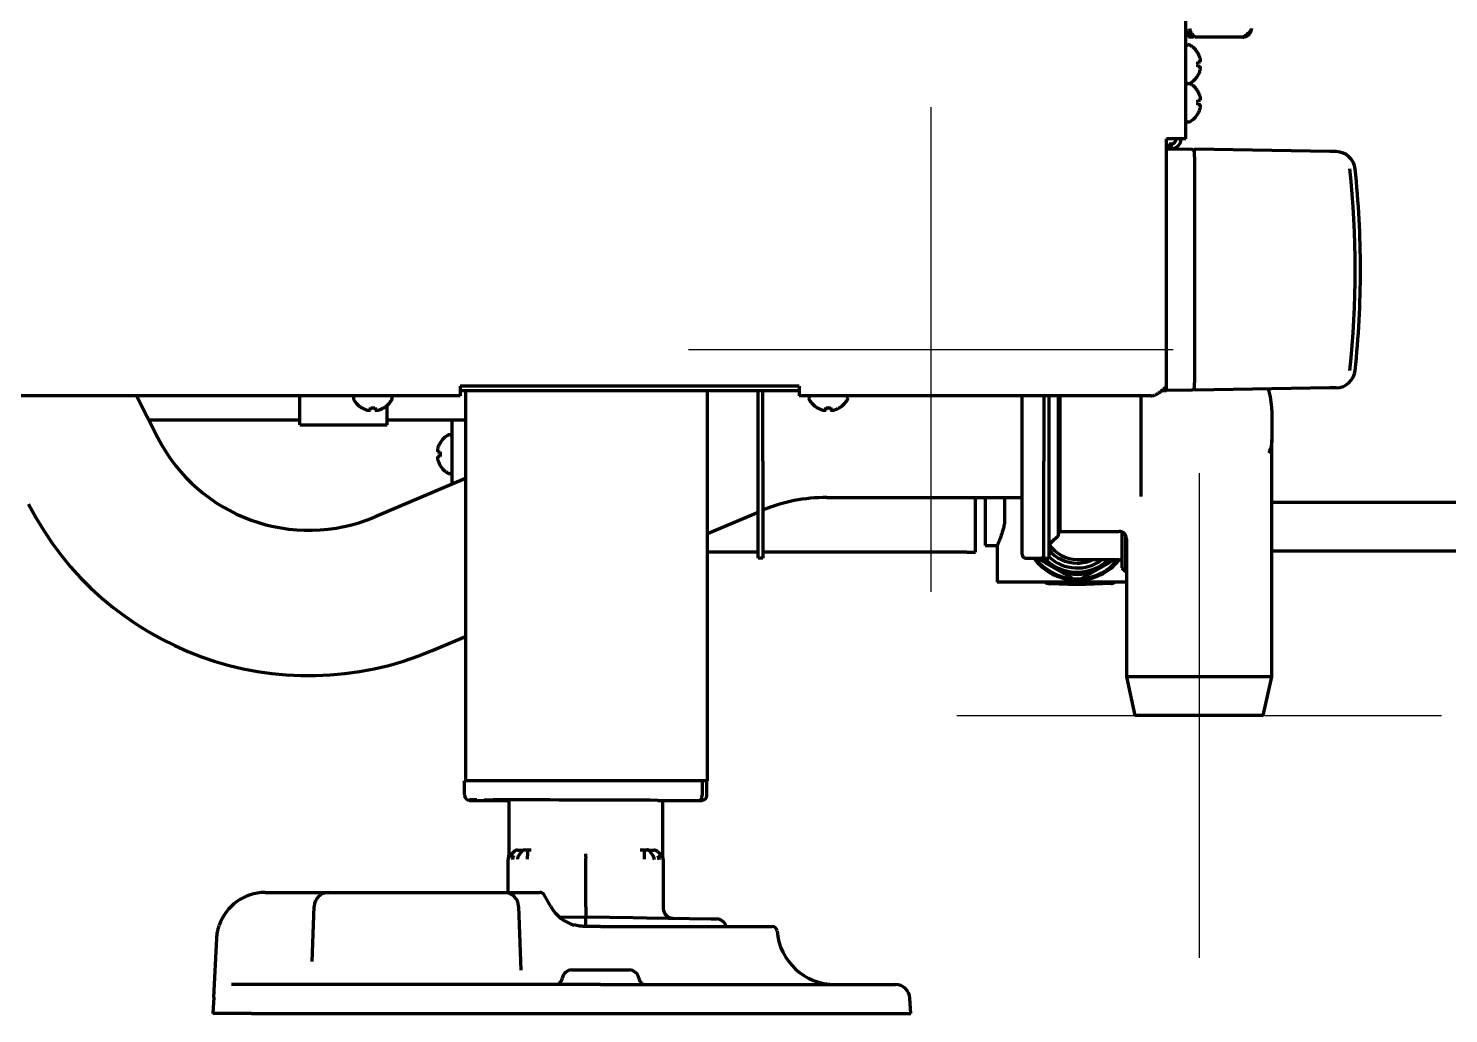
# Model space of a CAD drawing. Header units: inches. Extents: x -3022 to 7311, y 343 to 5680.
# Drawn here: x 1776.1 to 2069.1, y 2076.8 to 2280.1 of the extents above; entities that cross this region are included whole.
import ezdxf

# ---------------------------------------------------------------- set-up
doc = ezdxf.new("R2010")
doc.units = ezdxf.units.IN

# ---------------------------------------------------------------- blocks, each defined once
blk = doc.blocks.new('A$C0B5A562A')
at = {"color": 6}
for p, q in [((0, 50), (0, -50)), ((-50, 0), (50, 0))]:
    blk.add_line(p, q, dxfattribs=at)
blk = doc.blocks.new('A$C29D5572B')
at = {"color": 1}
for p, q in [((0, 50), (0, -50)), ((-50, 0), (50, 0))]:
    blk.add_line(p, q, dxfattribs=at)
blk = doc.blocks.new('A$C0F8E2EAE')
blk.add_blockref('A$C29D5572B', (0, 0))

msp = doc.modelspace()

# ---------------------------------------------------------------- linework, layer by layer
at = {"linetype": 'Continuous', "lineweight": 70}
for p, q in [((2014.96, 2257.29), (2014.96, 3908.79)), ((2015.46, 2279.09), (2015.46, 2278.29)), ((2015.46, 2279.09), (2015.6, 2279.09)), ((2016.46, 2278.29), (2015.46, 2278.29)), ((2026.66, 2278.29), (2016.76, 2278.29)), ((2015.56, 2276.69), (2015.36, 2276.69)), ((2017.4, 2274.99), (2017.44, 2274.99)), ((2015.36, 2268.69), (2015.56, 2268.69)), ((2015.76, 2268.74), (2015.75, 2268.74)), ((2017.44, 2270.39), (2017.4, 2270.39)), ((2017.4, 2267.09), (2017.44, 2267.09)), ((2017.44, 2262.49), (2017.4, 2262.49)), ((2015.36, 2260.79), (2015.56, 2260.79)), ((2010.96, 2206.29), (2010.96, 2257.29)), ((2012.96, 2257.29), (2010.96, 2257.29)), ((2014.96, 2257.29), (2012.96, 2257.29)), ((2011.46, 2255.29), (2010.95, 2255.29)), ((2016.22, 2255.08), (2010.96, 2255.17)), ((2011.46, 2256.29), (2011.96, 2256.29)), ((2011.46, 2255.29), (2011.46, 2256.29)), ((2011.46, 2255.29), (2011.96, 2255.29)), ((2011.96, 2255.29), (2011.96, 2256.29)), ((2016.71, 2254.79), (2016.66, 2254.79)), ((2044.62, 2254.68), (2016.71, 2255.17)), ((2016.71, 2253.57), (2016.71, 2255.17)), ((2016.71, 2253.57), (2016.71, 2207.02)), ((2045.96, 2254.66), (2044.62, 2254.68)), ((2016.71, 2205.42), (2016.71, 2207.02)), ((1865.16, 2204.29), (1041.16, 2204.29)), ((1802.81, 2195.6), (1798.37, 2204.29)), ((1832.11, 2200.29), (1832.11, 2204.29)), ((1843.16, 2203.89), (1843.16, 2203.69)), ((1851.16, 2203.69), (1851.16, 2203.89)), ((1935.15, 2205.29), (1865.15, 2205.29)), ((1865.16, 2206.29), (1865.16, 2204.29)), ((1935.16, 2206.29), (1865.16, 2206.29)), ((1866.26, 2205.29), (1866.26, 2124.79)), ((1916.26, 2124.79), (1916.26, 2205.29)), ((1926.66, 2190.79), (1926.66, 2205.29)), ((1927.66, 2190.79), (1927.66, 2205.29)), ((1935.16, 2206.29), (1935.16, 2204.29)), ((2007.76, 2204.29), (1935.16, 2204.29)), ((1937.16, 2203.89), (1937.16, 2203.69)), ((1945.16, 2203.69), (1945.16, 2203.89)), ((1981.16, 2171.54), (1981.16, 2204.29)), ((1985.66, 2204.29), (1985.66, 2190.79)), ((1986.66, 2204.29), (1986.66, 2190.79)), ((1988.66, 2175.82), (1988.66, 2204.29)), ((1988.91, 2204.29), (1988.91, 2176.04)), ((2005.66, 2204.29), (2005.66, 2183.52)), ((2010.96, 2205.29), (2009.85, 2205.29)), ((2010.96, 2205.29), (2010.96, 2206.28)), ((2010.96, 2205.42), (2010.96, 2206.12)), ((2010.96, 2205.42), (2016.22, 2205.51)), ((2016.66, 2205.79), (2016.71, 2205.79)), ((2044.62, 2205.9), (2016.71, 2205.42)), ((2045.96, 2205.93), (2044.62, 2205.9)), ((1844.86, 2201.81), (1844.86, 2201.85)), ((1849.46, 2201.85), (1849.46, 2201.81)), ((1850.11, 2200.29), (1850.11, 2202.29)), ((1938.86, 2201.81), (1938.86, 2201.85)), ((1943.46, 2201.85), (1943.46, 2201.81)), ((2032.66, 2201.29), (2032.66, 2195.29)), ((1803.05, 2199.29), (1832.11, 2199.29)), ((1832.11, 2198.29), (1832.11, 2200.29)), ((1832.11, 2198.29), (1850.11, 2198.29)), ((1850.11, 2198.29), (1850.11, 2200.29)), ((1850.11, 2199.29), (1863.05, 2199.29)), ((1863.51, 2186.05), (1863.51, 2199.32)), ((1863.11, 2196.24), (1862.91, 2196.24)), ((2032.66, 2146.29), (2032.66, 2195.27)), ((1861.03, 2194.54), (1861.06, 2194.54)), ((1861.06, 2189.94), (1861.03, 2189.94)), ((1926.66, 2170.79), (1926.66, 2190.79)), ((1927.66, 2190.79), (1927.66, 2170.79)), ((1985.66, 2170.79), (1985.66, 2190.79)), ((1986.66, 2190.79), (1986.66, 2170.79)), ((1866.26, 2187.22), (1847.67, 2179.32)), ((1862.91, 2188.24), (1863.11, 2188.24)), ((1940.84, 2183.29), (1981.16, 2183.29)), ((1971.51, 2171.99), (1971.51, 2183.29)), ((1973.51, 2183.29), (1973.51, 2180.84)), ((1977.51, 2183.29), (1977.51, 2177.97)), ((1916.26, 2175.87), (1926.66, 2180.29)), ((1973.51, 2180.84), (1973.51, 2173.39)), ((2079.31, 2182.29), (2032.66, 2182.29)), ((1988.66, 2175.98), (1988.91, 2176.04)), ((1988.91, 2176.29), (2001.16, 2176.29)), ((2001.71, 2176.19), (2001.71, 2168.79)), ((2002.51, 2175.45), (2002.51, 2167.99)), ((2002.66, 2174.79), (2002.66, 2146.29)), ((1926.66, 2171.99), (1916.26, 2171.99)), ((1969.71, 2171.99), (1927.66, 2171.99)), ((1969.71, 2171.99), (1971.51, 2171.99)), ((1973.51, 2173.39), (1976.05, 2173.39)), ((1976.01, 2173.49), (1976.01, 2165.79)), ((2032.66, 2172.29), (2079.31, 2172.29)), ((1927.66, 2170.79), (1926.66, 2170.79)), ((1981.91, 2170.79), (1984.91, 2170.79)), ((1985.66, 2170.79), (1986.66, 2170.79)), ((1986.19, 2169.68), (1989.07, 2168.02)), ((1992.51, 2170.49), (2001.21, 2170.49)), ((1995.94, 2168.02), (1998.82, 2169.68)), ((2001.71, 2168.79), (2002.51, 2167.99)), ((1991.51, 2165.79), (1976.01, 2165.79)), ((1990.51, 2165.79), (1990.51, 2165.59)), ((1991.51, 2165.79), (1991.51, 2165.59)), ((1993.51, 2165.79), (1991.51, 2165.79)), ((1993.51, 2165.59), (1993.51, 2165.79)), ((2002.66, 2165.79), (1993.51, 2165.79)), ((1994.51, 2165.79), (1994.51, 2165.59)), ((2002.51, 2167.99), (2002.66, 2167.99)), ((1992.51, 2165.29), (1986.92, 2165.49)), ((1991.51, 2165.59), (1990.51, 2165.59)), ((1993.51, 2165.59), (1991.51, 2165.59)), ((1992.51, 2165.29), (1992.51, 2165.59)), ((1999.54, 2165.54), (1992.51, 2165.29)), ((1994.51, 2165.59), (1993.51, 2165.59)), ((1859.4, 2151.71), (1866.26, 2154.62)), ((2002.66, 2146.29), (2004.41, 2138.29)), ((2032.66, 2146.29), (2002.66, 2146.29)), ((2030.91, 2138.29), (2032.66, 2146.29)), ((2030.91, 2138.29), (2004.41, 2138.29)), ((1866.11, 2124.79), (1866.26, 2124.79)), ((1866.11, 2121.94), (1866.11, 2124.79)), ((1868.06, 2124.79), (1866.26, 2124.79)), ((1914.46, 2124.79), (1868.06, 2124.79)), ((1916.26, 2124.79), (1914.46, 2124.79)), ((1915.15, 2124.79), (1915.15, 2121.79)), ((1915.15, 2124.79), (1915.15, 2121.79)), ((1916.11, 2121.8), (1916.11, 2124.79)), ((1866.11, 2121.94), (1866.11, 2121.8)), ((1867.54, 2120.79), (1867.77, 2120.79)), ((1867.77, 2120.79), (1875.23, 2120.79)), ((1867.77, 2120.79), (1875.23, 2120.79)), ((1875.23, 2120.88), (1875.23, 2109.1)), ((1905.96, 2120.79), (1914.44, 2120.79)), ((1905.96, 2120.79), (1914.44, 2120.79)), ((1906.98, 2109.1), (1906.98, 2120.79)), ((1914.45, 2120.79), (1914.67, 2120.79)), ((1876.32, 2110.25), (1875.39, 2109.3)), ((1877.02, 2110.55), (1877.33, 2110.55)), ((1877.87, 2110.27), (1877.22, 2109.33)), ((1877.33, 2110.55), (1878.36, 2110.57)), ((1879.09, 2110.58), (1879.86, 2110.6)), ((1879.09, 2110.29), (1879.09, 2109.35)), ((1902.36, 2110.6), (1903.12, 2110.58)), ((1903.13, 2110.29), (1903.13, 2109.35)), ((1903.85, 2110.57), (1904.89, 2110.55)), ((1904.34, 2110.27), (1904.99, 2109.33)), ((1904.89, 2110.55), (1905.2, 2110.55)), ((1905.89, 2110.25), (1906.82, 2109.3)), ((1875.11, 2101.79), (1875.11, 2108.6)), ((1891.11, 2098.79), (1891.11, 2108.85)), ((1905, 2109.33), (1904.99, 2109.33)), ((1907.11, 2108.6), (1907.11, 2098.48)), ((1824.96, 2101.79), (1829.84, 2101.79)), ((1829.84, 2101.79), (1838.05, 2101.79)), ((1838.05, 2101.79), (1843.55, 2101.79)), ((1843.55, 2101.79), (1868.76, 2101.79)), ((1868.76, 2101.79), (1874.26, 2101.79)), ((1874.26, 2101.79), (1880.25, 2101.79)), ((1880.25, 2101.79), (1881.66, 2101.79)), ((1883.59, 2099.38), (1882.53, 2101.28)), ((1834.66, 2087.53), (1835.06, 2098.9)), ((1877.26, 2098.9), (1877.72, 2085.78)), ((1883.87, 2098.89), (1883.59, 2099.38)), ((1885.67, 2096.7), (1891, 2096.79)), ((1891, 2096.79), (1891.11, 2096.79)), ((1891.11, 2096.79), (1891.21, 2096.79)), ((1891.21, 2096.79), (1900.9, 2096.62)), ((1900.9, 2096.62), (1903.66, 2096.57)), ((1903.66, 2096.57), (1916.96, 2096.34)), ((1916.96, 2096.34), (1918.13, 2096.32)), ((1894.16, 2094.79), (1890.85, 2094.79)), ((1894.16, 2094.79), (1929.58, 2094.79)), ((1814.33, 2080.17), (1814.97, 2092.32)), ((1888.25, 2085.79), (1900.06, 2085.79)), ((1822.31, 2082.79), (1817.99, 2082.79)), ((1894.16, 2082.79), (1822.31, 2082.79)), ((1894.16, 2082.79), (1955, 2082.79)), ((1814.33, 2080.17), (1814.16, 2076.79)), ((1958.16, 2076.79), (1957.99, 2079.95)), ((1822.15, 2076.79), (1814.16, 2076.79)), ((1822.15, 2076.79), (1894.16, 2076.79)), ((1894.16, 2076.79), (1958.16, 2076.79))]:
    msp.add_line(p, q, dxfattribs=at)
for centre, radius, start, end in [((2015.36, 2276.29), 0.4, 90, 180), ((2015.56, 2276.29), 0.4, 59.6988, 90), ((2013.34, 2272.49), 4.8, 31.5837, 59.6988), ((2013.66, 2272.69), 3.78, 0.0035, 7.6041), ((2013.66, 2272.69), 3.78, 352.3959, 359.9965), ((2015.36, 2269.09), 0.4, 180, 270), ((2015.36, 2268.39), 0.4, 118.9561, 180), ((2015.56, 2269.09), 0.4, 270, 300.3012), ((2013.34, 2272.89), 4.8, 300.3012, 328.4186), ((2013.34, 2264.59), 4.8, 31.5837, 59.6988), ((2013.66, 2264.79), 3.78, 0.0035, 7.6041), ((2013.34, 2264.99), 4.8, 300.3012, 328.4186), ((2013.66, 2264.79), 3.78, 352.3959, 359.9965), ((2015.36, 2261.19), 0.4, 180, 270), ((2015.56, 2261.19), 0.4, 270, 300.3012), ((2011.96, 2257.29), 2, 270, 0), ((2011.96, 2257.29), 1, 270, 0), ((2016.21, 2254.58), 0.5, 0, 89), ((2045.89, 2250.66), 4, 5.987, 89), ((1851.71, 2230.29), 199.25, 0, 5.987), ((1851.71, 2230.29), 199.25, 354.013, 0), ((2045.89, 2209.93), 4, 271, 354.013), ((1843.56, 2203.89), 0.4, 90, 180), ((1850.76, 2203.89), 0.4, 0, 90), ((1937.56, 2203.89), 0.4, 90, 180), ((1944.76, 2203.89), 0.4, 0, 90), ((2016.21, 2206.01), 0.5, 271, 0), ((2018.66, 2201.29), 14, 0, 18.2798), ((1843.56, 2203.69), 0.4, 180, 210.3012), ((1847.36, 2205.91), 4.8, 210.3012, 238.4186), ((1847.16, 2205.59), 3.78, 262.3959, 269.9965), ((1847.16, 2205.59), 3.78, 270.0035, 277.6041), ((1846.96, 2205.91), 4.8, 301.5837, 329.6988), ((1850.76, 2203.69), 0.4, 329.6988, 0), ((1937.56, 2203.69), 0.4, 180, 210.3012), ((1941.36, 2205.91), 4.8, 210.3012, 238.4186), ((1941.16, 2205.59), 3.78, 262.3959, 269.9965), ((1941.16, 2205.59), 3.78, 270.0035, 277.6041), ((1940.96, 2205.91), 4.8, 301.5837, 329.6988), ((1944.76, 2203.69), 0.4, 329.6988, 0), ((1833.98, 2211.53), 35, 207.0721, 293.0255), ((1865.13, 2192.04), 4.8, 120.3012, 148.4186), ((1862.91, 2195.84), 0.4, 90, 120.3012), ((1863.11, 2195.84), 0.4, 0, 90), ((1864.81, 2192.24), 3.78, 172.3959, 179.9965), ((1864.81, 2192.24), 3.78, 180.0035, 187.6041), ((1865.13, 2192.44), 4.8, 211.5837, 239.6988), ((1862.91, 2188.64), 0.4, 239.6988, 270), ((1863.11, 2188.64), 0.4, 270, 0), ((1940.84, 2148.29), 35, 90, 112.1286), ((1833.98, 2211.53), 65, 207.0721, 293.0255), ((1992.97, 2168.55), 8, 126.1436, 143.1317), ((1987.66, 2175.82), 1, 306.1436, 0), ((2001.16, 2174.79), 1.5, 359.9468, 90.6469), ((1981.91, 2171.54), 0.75, 180, 270), ((1984.91, 2171.54), 0.75, 270, 0), ((1992.51, 2177.29), 7.55, 219.2063, 270), ((1992.51, 2177.29), 6.8, 212.6306, 270), ((1992.51, 2177.29), 11.05, 216.2756, 322.0144), ((1992.51, 2177.29), 10.8, 217.003, 265.4744), ((1992.51, 2177.29), 9.89, 220.9901, 230.3074), ((1992.51, 2177.29), 9.65, 221.535, 315.1969), ((1992.51, 2177.29), 9.4, 221.5856, 313.6612), ((1992.51, 2177.29), 8.55, 226.8281, 307.3106), ((1992.51, 2177.29), 7.55, 270, 295.7569), ((1992.51, 2177.29), 10.8, 274.5256, 320.9766), ((1992.51, 2177.29), 9.89, 309.6926, 316.5692), ((2001.21, 2169.99), 0.5, 0, 90), ((1987.01, 2167.99), 2.5, 241.3332, 268), ((1992.51, 2177.29), 9.89, 249.6926, 290.3074), ((1992.51, 2177.29), 10.8, 265.4744, 274.5256), ((1999.51, 2166.54), 1, 272, 311.8365), ((1877.03, 2109.55), 1, 91, 135.5), ((1876.11, 2108.6), 1, 135.5, 180), ((1873.23, 2109.46), 2, 344.3099, 0.04), ((1906.11, 2108.6), 1, 0, 44.5), ((1824.96, 2091.79), 10, 90, 161.5533), ((1838.05, 2098.79), 3, 90, 178), ((1874.26, 2098.79), 3, 2, 90), ((1881.66, 2100.79), 1, 29.22, 90), ((1890.85, 2102.79), 8, 209.22, 254.6843), ((1909.11, 2098.48), 2, 180, 269), ((1918.09, 2094.32), 2, 13.6323, 89), ((1929.58, 2093.79), 1, 4.4117, 90), ((1942.54, 2094.79), 12, 184.4117, 270), ((1884.79, 2084.29), 1.5, 270, 351.7868), ((1888.25, 2083.79), 2, 90, 171.7868), ((1900.06, 2083.79), 2, 8.2132, 90), ((1903.53, 2084.29), 1.5, 188.2132, 270), ((1955, 2079.79), 3, 3, 90)]:
    msp.add_arc(centre, radius, start, end, dxfattribs=at)
for centre, major_axis, ratio, start_param, end_param in [((1852.13, 2230.29), (0, -197.77), 0.999848, 1.465422, 1.67617), ((1867.11, 2121.8), (1, 0), 0.999995, 3.141593, 4.709304), ((1914.44, 2121.79), (0, 1), 0.707107, 3.141593, 4.712389), ((1914.44, 2121.79), (0, 1), 0.707107, 3.141593, 4.712389), ((1915.11, 2121.8), (1, 0), 0.999995, 4.715474, 6.283185), ((1868.6, 2120.79), (-1.5, 0), 0.003085, 0.00001, 0.785408), ((1868.6, 2120.93), (-1.5, 0), 0.003085, 4.712399, 5.977528), ((1891.11, 2120.79), (-21, 0.06), 0.003085, 3.927, 6.996876), ((1913.61, 2120.79), (1.5, 0), 0.003085, 5.497778, 6.283176), ((1903.1, 2109.58), (-0.017, -1), 0.01745, 2.356346, 3.141594), ((1905.18, 2109.55), (0, 1), 1, 5.48906, 6.265732), ((1876.69, 2108.61), (0.01, -1), 0.707088, 3.925849, 4.70425), ((1904.49, 2108.63), (-0.017, -1), 0.707053, 1.583129, 2.362365), ((1905.52, 2108.61), (-0.01, -1), 0.707088, 1.578072, 2.357338)]:
    msp.add_ellipse(centre, major_axis=major_axis, ratio=ratio, start_param=start_param, end_param=end_param, dxfattribs=at)
for points, knots in [([(2016.76, 2278.29), (2016.64, 2278.37), (2016.52, 2278.44), (2016.29, 2278.59), (2016.18, 2278.67), (2015.96, 2278.82), (2015.86, 2278.89), (2015.66, 2279.04), (2015.57, 2279.12), (2015.4, 2279.27), (2015.33, 2279.34), (2015.2, 2279.49), (2015.14, 2279.57), (2015.05, 2279.72), (2015.02, 2279.79), (2014.97, 2279.94), (2014.96, 2280.02), (2014.96, 2280.09)], [0, 0, 0, 0, 0.125, 0.125, 0.25, 0.25, 0.375, 0.375, 0.5, 0.5, 0.625, 0.625, 0.75, 0.75, 0.875, 0.875, 1, 1, 1, 1]), ([(2017.4, 2273.19), (2017.53, 2273.19), (2017.64, 2273.19), (2017.77, 2273.19), (2017.81, 2273.19), (2017.89, 2273.19), (2017.92, 2273.19), (2017.95, 2273.19)], [0, 0, 0, 0, 0.5, 0.5, 0.75, 0.75, 1, 1, 1, 1]), ([(2017.4, 2270.39), (2017.53, 2270.59), (2017.64, 2270.8), (2017.77, 2271.13), (2017.81, 2271.24), (2017.89, 2271.46), (2017.92, 2271.58), (2017.95, 2271.69)], [0, 0, 0, 0, 0.5, 0.5, 0.75, 0.75, 1, 1, 1, 1]), ([(2017.4, 2265.29), (2017.53, 2265.29), (2017.64, 2265.29), (2017.77, 2265.29), (2017.81, 2265.29), (2017.89, 2265.29), (2017.92, 2265.29), (2017.95, 2265.29)], [0, 0, 0, 0, 0.5, 0.5, 0.75, 0.75, 1, 1, 1, 1]), ([(2017.4, 2262.49), (2017.53, 2262.69), (2017.64, 2262.9), (2017.77, 2263.23), (2017.81, 2263.34), (2017.89, 2263.56), (2017.92, 2263.68), (2017.95, 2263.79)], [0, 0, 0, 0, 0.5, 0.5, 0.75, 0.75, 1, 1, 1, 1]), ([(2010.95, 2255.56), (2010.96, 2255.56), (2010.99, 2255.53), (2011.06, 2255.46), (2011.16, 2255.39), (2011.26, 2255.33), (2011.36, 2255.3), (2011.42, 2255.29), (2011.46, 2255.29)], [0, 0, 0, 0, 0.008259, 0.206607, 0.404956, 0.603304, 0.801652, 1, 1, 1, 1]), ([(1844.86, 2201.85), (1845.06, 2201.72), (1845.27, 2201.61), (1845.6, 2201.48), (1845.71, 2201.43), (1845.93, 2201.36), (1846.04, 2201.33), (1846.16, 2201.3)], [0, 0, 0, 0, 0.5, 0.5, 0.75, 0.75, 1, 1, 1, 1]), ([(1847.66, 2201.85), (1847.66, 2201.72), (1847.66, 2201.61), (1847.66, 2201.48), (1847.66, 2201.43), (1847.66, 2201.36), (1847.66, 2201.33), (1847.66, 2201.3)], [0, 0, 0, 0, 0.5, 0.5, 0.75, 0.75, 1, 1, 1, 1]), ([(1938.86, 2201.85), (1939.06, 2201.72), (1939.27, 2201.61), (1939.6, 2201.48), (1939.71, 2201.43), (1939.93, 2201.36), (1940.04, 2201.33), (1940.16, 2201.3)], [0, 0, 0, 0, 0.5, 0.5, 0.75, 0.75, 1, 1, 1, 1]), ([(1941.66, 2201.85), (1941.66, 2201.72), (1941.66, 2201.61), (1941.66, 2201.48), (1941.66, 2201.43), (1941.66, 2201.36), (1941.66, 2201.33), (1941.66, 2201.3)], [0, 0, 0, 0, 0.5, 0.5, 0.75, 0.75, 1, 1, 1, 1]), ([(2032.66, 2195.29), (2032.66, 2195.28), (2032.66, 2195.27), (2032.66, 2195.24), (2032.66, 2195.22), (2032.66, 2195.2), (2032.66, 2195.17), (2032.66, 2195.16), (2032.66, 2195.14), (2032.66, 2195.13), (2032.66, 2195.11), (2032.66, 2195.09), (2032.66, 2195.06), (2032.66, 2195.04), (2032.66, 2195.02), (2032.65, 2194.99), (2032.65, 2194.94), (2032.65, 2194.87), (2032.65, 2194.78), (2032.64, 2194.69), (2032.64, 2194.6), (2032.63, 2194.51), (2032.63, 2194.42), (2032.62, 2194.33), (2032.61, 2194.24), (2032.6, 2194.15), (2032.58, 2193.98), (2032.54, 2193.74), (2032.48, 2193.43), (2032.39, 2193.12), (2032.27, 2192.83), (2032.17, 2192.61), (2032.11, 2192.5), (2032.09, 2192.48)], [0, 0, 0, 0, 0.006414, 0.012873, 0.019375, 0.025923, 0.032516, 0.036173, 0.040345, 0.045031, 0.050233, 0.05595, 0.062183, 0.068931, 0.076195, 0.083976, 0.092272, 0.118772, 0.145593, 0.172739, 0.200216, 0.228029, 0.256183, 0.284682, 0.313532, 0.342737, 0.3723, 0.483858, 0.599012, 0.717927, 0.840752, 0.967623, 1, 1, 1, 1]), ([(2032.66, 2195.29), (2032.66, 2195.27), (2032.66, 2195.24), (2032.66, 2195.18), (2032.66, 2195.13), (2032.66, 2195.09), (2032.66, 2195.04), (2032.65, 2194.99), (2032.65, 2194.95), (2032.65, 2194.9), (2032.65, 2194.85), (2032.65, 2194.8), (2032.64, 2194.75), (2032.64, 2194.69), (2032.64, 2194.63), (2032.63, 2194.56), (2032.63, 2194.49), (2032.62, 2194.42), (2032.61, 2194.35), (2032.6, 2194.28), (2032.59, 2194.16), (2032.56, 2194), (2032.52, 2193.81), (2032.47, 2193.62), (2032.41, 2193.43), (2032.34, 2193.25), (2032.25, 2193.07), (2032.17, 2192.93), (2032.12, 2192.85), (2032.1, 2192.82)], [0, 0, 0, 0, 0.01648, 0.032649, 0.048489, 0.064002, 0.079189, 0.094051, 0.108025, 0.123301, 0.139876, 0.157749, 0.176917, 0.19738, 0.219135, 0.242181, 0.266517, 0.292141, 0.319052, 0.347249, 0.376731, 0.453662, 0.532706, 0.613877, 0.697185, 0.782642, 0.870257, 0.960037, 1, 1, 1, 1]), ([(1861.06, 2194.54), (1860.94, 2194.34), (1860.83, 2194.13), (1860.69, 2193.8), (1860.65, 2193.69), (1860.58, 2193.47), (1860.54, 2193.36), (1860.51, 2193.24)], [0, 0, 0, 0, 0.5, 0.5, 0.75, 0.75, 1, 1, 1, 1]), ([(1861.06, 2191.74), (1860.94, 2191.74), (1860.83, 2191.74), (1860.69, 2191.74), (1860.65, 2191.74), (1860.58, 2191.74), (1860.54, 2191.74), (1860.51, 2191.74)], [0, 0, 0, 0, 0.5, 0.5, 0.75, 0.75, 1, 1, 1, 1]), ([(1977.51, 2177.97), (1977.48, 2177.8), (1977.44, 2177.63), (1977.37, 2177.31), (1977.29, 2176.99), (1977.17, 2176.54), (1977.09, 2176.25), (1977.02, 2176.04), (1977, 2175.97), (1976.97, 2175.87), (1976.96, 2175.84), (1976.94, 2175.77), (1976.88, 2175.61), (1976.79, 2175.32), (1976.66, 2174.97), (1976.54, 2174.66), (1976.46, 2174.46), (1976.42, 2174.35), (1976.41, 2174.33), (1976.39, 2174.28), (1976.38, 2174.26), (1976.36, 2174.2), (1976.34, 2174.16), (1976.29, 2174.04), (1976.23, 2173.89), (1976.15, 2173.71), (1976.11, 2173.62), (1976.07, 2173.54), (1976.06, 2173.5), (1976.04, 2173.47), (1976.04, 2173.46), (1976.03, 2173.45), (1976.03, 2173.43), (1976.02, 2173.42), (1976.01, 2173.4), (1976.01, 2173.39), (1976.01, 2173.39)], [0, 0, 0, 0, 0.062484, 0.062484, 0.124969, 0.187453, 0.249938, 0.249938, 0.28118, 0.28118, 0.296801, 0.296801, 0.312422, 0.374906, 0.437391, 0.499875, 0.562359, 0.562359, 0.577981, 0.577981, 0.593602, 0.593602, 0.624844, 0.624844, 0.687328, 0.749813, 0.812297, 0.812297, 0.874781, 0.874781, 0.890402, 0.890402, 0.906023, 0.937266, 0.937266, 1, 1, 1, 1]), ([(1986.19, 2169.68), (1985.75, 2169.93), (1985.32, 2170.18), (1984.68, 2170.55), (1984.47, 2170.67), (1984.26, 2170.8)], [0, 0, 0, 0, 0.670045, 0.670045, 1, 1, 1, 1]), ([(2000.24, 2170.5), (2000.2, 2170.47), (2000.16, 2170.45), (1999.69, 2170.18), (1999.26, 2169.93), (1998.82, 2169.68)], [0, 0, 0, 0, 0.081779, 0.081779, 1, 1, 1, 1]), ([(1991.66, 2166.53), (1991.23, 2166.77), (1990.8, 2167.02), (1989.94, 2167.51), (1989.51, 2167.76), (1989.07, 2168.02)], [0, 0, 0, 0, 0.5, 0.5, 1, 1, 1, 1]), ([(1995.94, 2168.02), (1995.5, 2167.76), (1995.07, 2167.51), (1994.21, 2167.02), (1993.78, 2166.77), (1993.36, 2166.53)], [0, 0, 0, 0, 0.5, 0.5, 1, 1, 1, 1]), ([(1877.87, 2110.27), (1877.9, 2110.32), (1877.94, 2110.36), (1877.99, 2110.41), (1878.01, 2110.43), (1878.04, 2110.46), (1878.05, 2110.46), (1878.07, 2110.48), (1878.09, 2110.48), (1878.14, 2110.52), (1878.18, 2110.53), (1878.24, 2110.55), (1878.25, 2110.56), (1878.27, 2110.56), (1878.27, 2110.56), (1878.27, 2110.56), (1878.28, 2110.56), (1878.29, 2110.56), (1878.32, 2110.57), (1878.34, 2110.57), (1878.36, 2110.57)], [0, 0, 0, 0, 0.25, 0.25, 0.375, 0.375, 0.4375, 0.4375, 0.5, 0.5, 0.75, 0.75, 0.8125, 0.828125, 0.828125, 0.84375, 0.84375, 0.875, 0.875, 1, 1, 1, 1]), ([(1878.36, 2110.57), (1878.41, 2110.57), (1878.46, 2110.57), (1878.55, 2110.57), (1878.58, 2110.57), (1878.62, 2110.57), (1878.64, 2110.57), (1878.67, 2110.57), (1878.68, 2110.57), (1878.76, 2110.58), (1878.83, 2110.58), (1878.93, 2110.58), (1878.96, 2110.58), (1879.03, 2110.58), (1879.06, 2110.58), (1879.09, 2110.58)], [0, 0, 0, 0, 0.25, 0.25, 0.375, 0.375, 0.4375, 0.4375, 0.5, 0.5, 0.75, 0.75, 0.875, 0.875, 1, 1, 1, 1]), ([(1879.09, 2110.29), (1879.09, 2110.34), (1879.09, 2110.42), (1879.09, 2110.48), (1879.09, 2110.53), (1879.09, 2110.55), (1879.09, 2110.57), (1879.09, 2110.57), (1879.09, 2110.57), (1879.09, 2110.58), (1879.09, 2110.58), (1879.09, 2110.58), (1879.09, 2110.58), (1879.09, 2110.58)], [0, 0, 0, 0, 0.25, 0.5, 0.5, 0.75, 0.75, 0.8125, 0.84375, 0.84375, 0.875, 0.875, 1, 1, 1, 1]), ([(1903.12, 2110.58), (1903.14, 2110.58), (1903.15, 2110.58), (1903.19, 2110.58), (1903.24, 2110.58), (1903.32, 2110.58), (1903.39, 2110.58), (1903.44, 2110.58), (1903.45, 2110.58), (1903.48, 2110.58), (1903.5, 2110.58), (1903.58, 2110.57), (1903.64, 2110.57), (1903.72, 2110.57), (1903.75, 2110.57), (1903.8, 2110.57), (1903.83, 2110.57), (1903.85, 2110.57)], [0, 0, 0, 0, 0.0625, 0.0625, 0.125, 0.25, 0.375, 0.375, 0.4375, 0.4375, 0.5, 0.5, 0.75, 0.75, 0.875, 0.875, 1, 1, 1, 1]), ([(1904.34, 2110.27), (1904.31, 2110.32), (1904.28, 2110.36), (1904.23, 2110.41), (1904.22, 2110.42), (1904.2, 2110.43), (1904.19, 2110.44), (1904.16, 2110.46), (1904.14, 2110.48), (1904.08, 2110.52), (1904.03, 2110.53), (1903.98, 2110.55), (1903.96, 2110.56), (1903.95, 2110.56), (1903.94, 2110.56), (1903.94, 2110.56), (1903.93, 2110.56), (1903.93, 2110.56), (1903.9, 2110.57), (1903.88, 2110.57), (1903.85, 2110.57)], [0, 0, 0, 0, 0.25, 0.25, 0.3125, 0.3125, 0.375, 0.375, 0.5, 0.5, 0.75, 0.75, 0.8125, 0.828125, 0.828125, 0.84375, 0.84375, 0.875, 0.875, 1, 1, 1, 1]), ([(1876.19, 2109.32), (1876.18, 2109.31), (1876.18, 2109.29), (1876.16, 2109.27), (1876.15, 2109.26), (1876.13, 2109.22), (1876.12, 2109.19), (1876.08, 2109.11), (1876.06, 2109.05), (1876.03, 2108.96), (1876.02, 2108.93), (1876.01, 2108.87), (1876.01, 2108.84), (1876, 2108.77), (1875.99, 2108.73), (1875.99, 2108.69), (1875.99, 2108.68), (1875.99, 2108.67), (1875.99, 2108.65), (1875.99, 2108.63), (1875.99, 2108.61)], [0, 0, 0, 0, 0.0625, 0.0625, 0.125, 0.125, 0.25, 0.25, 0.5, 0.5, 0.625, 0.625, 0.75, 0.75, 0.875, 0.90625, 0.921875, 0.921875, 0.9375, 1, 1, 1, 1]), ([(1877.22, 2109.33), (1877.21, 2109.31), (1877.18, 2109.27), (1877.16, 2109.23), (1877.15, 2109.22), (1877.15, 2109.22), (1877.15, 2109.21), (1877.15, 2109.21), (1877.14, 2109.2), (1877.14, 2109.19), (1877.11, 2109.12), (1877.09, 2109.06), (1877.05, 2108.94), (1877.04, 2108.88), (1877.03, 2108.76), (1877.02, 2108.69), (1877.02, 2108.63)], [0, 0, 0, 0, 0.125, 0.1875, 0.195313, 0.195313, 0.203125, 0.203125, 0.21875, 0.25, 0.25, 0.5, 0.5, 0.75, 0.75, 1, 1, 1, 1]), ([(1879.09, 2108.64), (1879.09, 2108.71), (1879.09, 2108.77), (1879.09, 2108.9), (1879.09, 2108.96), (1879.09, 2109.05), (1879.09, 2109.09), (1879.09, 2109.13), (1879.09, 2109.14), (1879.09, 2109.14), (1879.09, 2109.14), (1879.09, 2109.15), (1879.09, 2109.15), (1879.09, 2109.17), (1879.09, 2109.19), (1879.09, 2109.25), (1879.09, 2109.3), (1879.09, 2109.35)], [0, 0, 0, 0, 0.25, 0.25, 0.5, 0.5, 0.625, 0.65625, 0.660156, 0.660156, 0.664063, 0.664063, 0.671875, 0.6875, 0.75, 0.75, 1, 1, 1, 1]), ([(1891.11, 2109.14), (1891.11, 2109.23), (1891.11, 2109.32), (1891.11, 2109.47), (1891.11, 2109.54), (1891.11, 2109.63), (1891.11, 2109.66), (1891.11, 2109.68), (1891.11, 2109.69), (1891.11, 2109.7), (1891.11, 2109.7), (1891.11, 2109.71)], [0, 0, 0, 0, 0.5, 0.5, 0.75, 0.875, 0.9375, 0.9375, 0.96875, 0.96875, 1, 1, 1, 1]), ([(1891.11, 2109.14), (1891.11, 2109.14), (1891.11, 2109.14), (1891.11, 2109.11), (1891.11, 2109.07), (1891.11, 2109), (1891.11, 2108.92), (1891.11, 2108.88), (1891.11, 2108.85)], [0, 0, 0, 0, 0.000031, 0.000031, 0.250024, 0.500016, 0.750008, 1, 1, 1, 1]), ([(1903.13, 2109.35), (1903.13, 2109.3), (1903.13, 2109.25), (1903.13, 2109.14), (1903.13, 2109.08), (1903.13, 2108.96), (1903.13, 2108.9), (1903.13, 2108.77), (1903.13, 2108.71), (1903.13, 2108.64)], [0, 0, 0, 0, 0.25, 0.25, 0.5, 0.5, 0.75, 0.75, 1, 1, 1, 1]), ([(1906.03, 2109.31), (1906.03, 2109.31), (1906.03, 2109.31), (1906.04, 2109.29), (1906.07, 2109.24), (1906.11, 2109.16), (1906.15, 2109.08), (1906.18, 2108.99), (1906.2, 2108.9), (1906.22, 2108.8), (1906.23, 2108.71), (1906.23, 2108.64), (1906.23, 2108.61)], [0, 0, 0, 0, 0.00004, 0.00004, 0.125035, 0.25003, 0.375025, 0.50002, 0.625015, 0.75001, 0.875005, 1, 1, 1, 1]), ([(1907.06, 2108.91), (1907.06, 2108.9), (1907.06, 2108.91), (1907.06, 2108.91), (1907.05, 2108.93), (1907.05, 2108.94), (1907.05, 2108.94), (1907.05, 2108.94)], [0, 0, 0, 0, 0.555109, 0.898472, 0.948951, 0.984417, 1, 1, 1, 1]), ([(1891.11, 2098.79), (1891.11, 2098.74), (1891.11, 2098.63), (1891.11, 2098.46), (1891.11, 2098.3), (1891.11, 2098.14), (1891.11, 2097.99), (1891.11, 2097.84), (1891.11, 2097.7), (1891.11, 2097.56), (1891.11, 2097.44), (1891.11, 2097.32), (1891.11, 2097.21), (1891.11, 2097.12), (1891.11, 2097.03), (1891.11, 2096.96), (1891.11, 2096.9), (1891.11, 2096.85), (1891.11, 2096.82), (1891.11, 2096.8), (1891.11, 2096.79), (1891.11, 2096.79)], [0, 0, 0, 0, 0.052794, 0.105589, 0.158383, 0.211178, 0.263972, 0.316766, 0.369561, 0.422355, 0.47515, 0.527944, 0.580739, 0.633533, 0.686327, 0.739122, 0.791916, 0.844711, 0.897505, 0.950299, 1, 1, 1, 1]), ([(1891.11, 2094.79), (1891.11, 2094.81), (1891.11, 2094.82), (1891.11, 2094.86), (1891.11, 2094.87), (1891.11, 2094.92), (1891.11, 2094.96), (1891.11, 2095.05), (1891.11, 2095.18), (1891.11, 2095.31), (1891.11, 2095.4), (1891.11, 2095.43), (1891.11, 2095.5), (1891.11, 2095.53), (1891.11, 2095.68), (1891.11, 2095.79), (1891.11, 2095.96), (1891.11, 2096.01), (1891.11, 2096.08), (1891.11, 2096.11), (1891.11, 2096.16), (1891.11, 2096.18), (1891.11, 2096.3), (1891.11, 2096.38), (1891.11, 2096.47), (1891.11, 2096.49), (1891.11, 2096.51), (1891.11, 2096.52), (1891.11, 2096.54), (1891.11, 2096.58), (1891.11, 2096.61), (1891.11, 2096.69), (1891.11, 2096.73), (1891.11, 2096.76), (1891.11, 2096.77), (1891.11, 2096.77), (1891.11, 2096.78), (1891.11, 2096.79), (1891.11, 2096.79), (1891.11, 2096.79)], [0, 0, 0, 0, 0.015666, 0.015666, 0.031332, 0.031332, 0.062663, 0.062663, 0.125326, 0.187989, 0.187989, 0.219321, 0.219321, 0.250653, 0.250653, 0.375979, 0.375979, 0.438642, 0.438642, 0.469974, 0.469974, 0.501305, 0.501305, 0.626631, 0.626631, 0.657963, 0.657963, 0.673629, 0.673629, 0.689295, 0.751958, 0.751958, 0.877284, 0.877284, 0.908616, 0.908616, 0.939947, 0.939947, 1, 1, 1, 1]), ([(1814.97, 2092.32), (1814.99, 2092.76), (1815.05, 2093.21), (1815.17, 2093.87), (1815.22, 2094.09), (1815.34, 2094.53), (1815.4, 2094.74), (1815.47, 2094.96)], [0, 0, 0, 0, 0.5, 0.5, 0.75, 0.75, 1, 1, 1, 1]), ([(1890.85, 2094.79), (1890.49, 2094.79), (1890.14, 2094.82), (1889.43, 2094.91), (1889.08, 2094.98), (1888.74, 2095.08)], [0, 0, 0, 0, 0.5, 0.5, 1, 1, 1, 1])]:
    msp.add_open_spline(points, degree=3, knots=knots, dxfattribs=at)
for points, degree in [([(2016.76, 2278.29), (2016.58, 2278.49), (2016.23, 2278.89), (2015.85, 2279.49), (2015.76, 2279.89), (2015.76, 2280.09)], 3), ([(2026.66, 2278.29), (2026.89, 2278.29), (2027.36, 2278.39), (2027.96, 2278.79), (2028.36, 2279.39), (2028.46, 2279.86), (2028.46, 2280.09)], 3), ([(2028.46, 2280.09), (2028.46, 2279.89), (2028.29, 2279.49), (2027.6, 2278.89), (2026.97, 2278.49), (2026.66, 2278.29)], 3), ([(2017.95, 2273.69), (2017.94, 2273.75), (2017.91, 2273.85), (2017.86, 2274.02), (2017.8, 2274.17), (2017.74, 2274.33), (2017.68, 2274.48), (2017.6, 2274.64), (2017.51, 2274.8), (2017.44, 2274.93), (2017.4, 2274.99)], 3), ([(2017.95, 2272.19), (2017.94, 2272.19), (2017.91, 2272.19), (2017.86, 2272.19), (2017.8, 2272.19), (2017.74, 2272.19), (2017.68, 2272.19), (2017.6, 2272.19), (2017.51, 2272.19), (2017.44, 2272.19), (2017.4, 2272.19)], 3), ([(2017.95, 2273.19), (2017.96, 2273.22), (2017.96, 2273.26), (2017.97, 2273.33), (2017.97, 2273.41), (2017.97, 2273.48), (2017.97, 2273.55), (2017.96, 2273.62), (2017.96, 2273.67), (2017.95, 2273.69)], 3), ([(2017.95, 2271.69), (2017.96, 2271.72), (2017.96, 2271.77), (2017.97, 2271.84), (2017.97, 2271.91), (2017.97, 2271.98), (2017.97, 2272.05), (2017.96, 2272.12), (2017.96, 2272.17), (2017.95, 2272.19)], 3), ([(2017.95, 2265.79), (2017.94, 2265.85), (2017.91, 2265.95), (2017.86, 2266.12), (2017.8, 2266.27), (2017.74, 2266.43), (2017.68, 2266.58), (2017.6, 2266.74), (2017.51, 2266.9), (2017.44, 2267.03), (2017.4, 2267.09)], 3), ([(2017.95, 2265.29), (2017.96, 2265.32), (2017.96, 2265.36), (2017.97, 2265.43), (2017.97, 2265.51), (2017.97, 2265.58), (2017.97, 2265.65), (2017.96, 2265.72), (2017.96, 2265.77), (2017.95, 2265.79)], 3), ([(2017.95, 2264.29), (2017.94, 2264.29), (2017.91, 2264.29), (2017.86, 2264.29), (2017.8, 2264.29), (2017.74, 2264.29), (2017.68, 2264.29), (2017.6, 2264.29), (2017.51, 2264.29), (2017.44, 2264.29), (2017.4, 2264.29)], 3), ([(2017.95, 2263.79), (2017.96, 2263.82), (2017.96, 2263.87), (2017.97, 2263.94), (2017.97, 2264.01), (2017.97, 2264.08), (2017.97, 2264.15), (2017.96, 2264.22), (2017.96, 2264.27), (2017.95, 2264.29)], 3), ([(2007.76, 2204.29), (2007.83, 2204.29), (2007.99, 2204.3), (2008.21, 2204.34), (2008.44, 2204.4), (2008.67, 2204.49), (2008.9, 2204.59), (2009.13, 2204.72), (2009.36, 2204.87), (2009.59, 2205.04), (2009.81, 2205.23), (2010.04, 2205.42), (2010.27, 2205.63), (2010.5, 2205.85), (2010.73, 2206.07), (2010.88, 2206.22), (2010.96, 2206.29)], 3), ([(1846.16, 2201.3), (1846.18, 2201.29), (1846.24, 2201.29), (1846.31, 2201.28), (1846.38, 2201.28), (1846.45, 2201.28), (1846.52, 2201.28), (1846.59, 2201.29), (1846.63, 2201.29), (1846.66, 2201.3)], 3), ([(1846.66, 2201.3), (1846.66, 2201.31), (1846.66, 2201.34), (1846.66, 2201.39), (1846.66, 2201.45), (1846.66, 2201.51), (1846.66, 2201.57), (1846.66, 2201.65), (1846.66, 2201.74), (1846.66, 2201.81), (1846.66, 2201.85)], 3), ([(1847.66, 2201.3), (1847.68, 2201.29), (1847.73, 2201.29), (1847.8, 2201.28), (1847.87, 2201.28), (1847.94, 2201.28), (1848.01, 2201.28), (1848.09, 2201.29), (1848.13, 2201.29), (1848.16, 2201.3)], 3), ([(1848.16, 2201.3), (1848.21, 2201.31), (1848.32, 2201.34), (1848.48, 2201.39), (1848.64, 2201.45), (1848.8, 2201.51), (1848.95, 2201.57), (1849.1, 2201.65), (1849.27, 2201.74), (1849.39, 2201.81), (1849.46, 2201.85)], 3), ([(1940.16, 2201.3), (1940.18, 2201.29), (1940.24, 2201.29), (1940.31, 2201.28), (1940.38, 2201.28), (1940.45, 2201.28), (1940.52, 2201.28), (1940.59, 2201.29), (1940.63, 2201.29), (1940.66, 2201.3)], 3), ([(1940.66, 2201.3), (1940.66, 2201.31), (1940.66, 2201.34), (1940.66, 2201.39), (1940.66, 2201.45), (1940.66, 2201.51), (1940.66, 2201.57), (1940.66, 2201.65), (1940.66, 2201.74), (1940.66, 2201.81), (1940.66, 2201.85)], 3), ([(1941.66, 2201.3), (1941.68, 2201.29), (1941.73, 2201.29), (1941.8, 2201.28), (1941.87, 2201.28), (1941.94, 2201.28), (1942.01, 2201.28), (1942.09, 2201.29), (1942.13, 2201.29), (1942.16, 2201.3)], 3), ([(1942.16, 2201.3), (1942.21, 2201.31), (1942.32, 2201.34), (1942.48, 2201.39), (1942.64, 2201.45), (1942.8, 2201.51), (1942.95, 2201.57), (1943.1, 2201.65), (1943.27, 2201.74), (1943.39, 2201.81), (1943.46, 2201.85)], 3), ([(1800.88, 2199.32), (1801.6, 2199.3), (1802.32, 2199.29), (1803.05, 2199.29)], 3), ([(1863.05, 2199.29), (1864.12, 2199.3), (1865.19, 2199.33), (1866.26, 2199.36)], 3), ([(1860.51, 2193.24), (1860.51, 2193.22), (1860.5, 2193.16), (1860.5, 2193.09), (1860.5, 2193.02), (1860.5, 2192.95), (1860.5, 2192.88), (1860.5, 2192.81), (1860.51, 2192.76), (1860.51, 2192.74)], 3), ([(1860.51, 2192.74), (1860.53, 2192.74), (1860.56, 2192.74), (1860.61, 2192.74), (1860.66, 2192.74), (1860.72, 2192.74), (1860.79, 2192.74), (1860.86, 2192.74), (1860.95, 2192.74), (1861.02, 2192.74), (1861.06, 2192.74)], 3), ([(1860.51, 2191.74), (1860.51, 2191.72), (1860.5, 2191.67), (1860.5, 2191.6), (1860.5, 2191.53), (1860.5, 2191.46), (1860.5, 2191.38), (1860.5, 2191.31), (1860.51, 2191.27), (1860.51, 2191.24)], 3), ([(1860.51, 2191.24), (1860.53, 2191.19), (1860.56, 2191.08), (1860.61, 2190.92), (1860.66, 2190.76), (1860.72, 2190.6), (1860.79, 2190.45), (1860.86, 2190.3), (1860.95, 2190.13), (1861.02, 2190.01), (1861.06, 2189.94)], 3), ([(1875.16, 2108.92), (1875.13, 2108.87), (1875.17, 2108.95)], 2), ([(1904.99, 2109.33), (1905.01, 2109.31), (1905.04, 2109.26), (1905.08, 2109.18), (1905.11, 2109.1), (1905.14, 2109.01), (1905.17, 2108.92), (1905.18, 2108.82), (1905.19, 2108.72), (1905.19, 2108.66), (1905.19, 2108.63)], 3), ([(1907.06, 2108.9), (1907.06, 2108.89), (1907.07, 2108.89)], 2)]:
    msp.add_open_spline(points, degree=degree, dxfattribs=at)

# ---------------------------------------------------------------- block references
for name, p in [('A$C0F8E2EAE', (1962.34, 2213.84)), ('A$C0B5A562A', (2017.66, 2138.29))]:
    msp.add_blockref(name, p)

doc.saveas('drawing.dxf')
